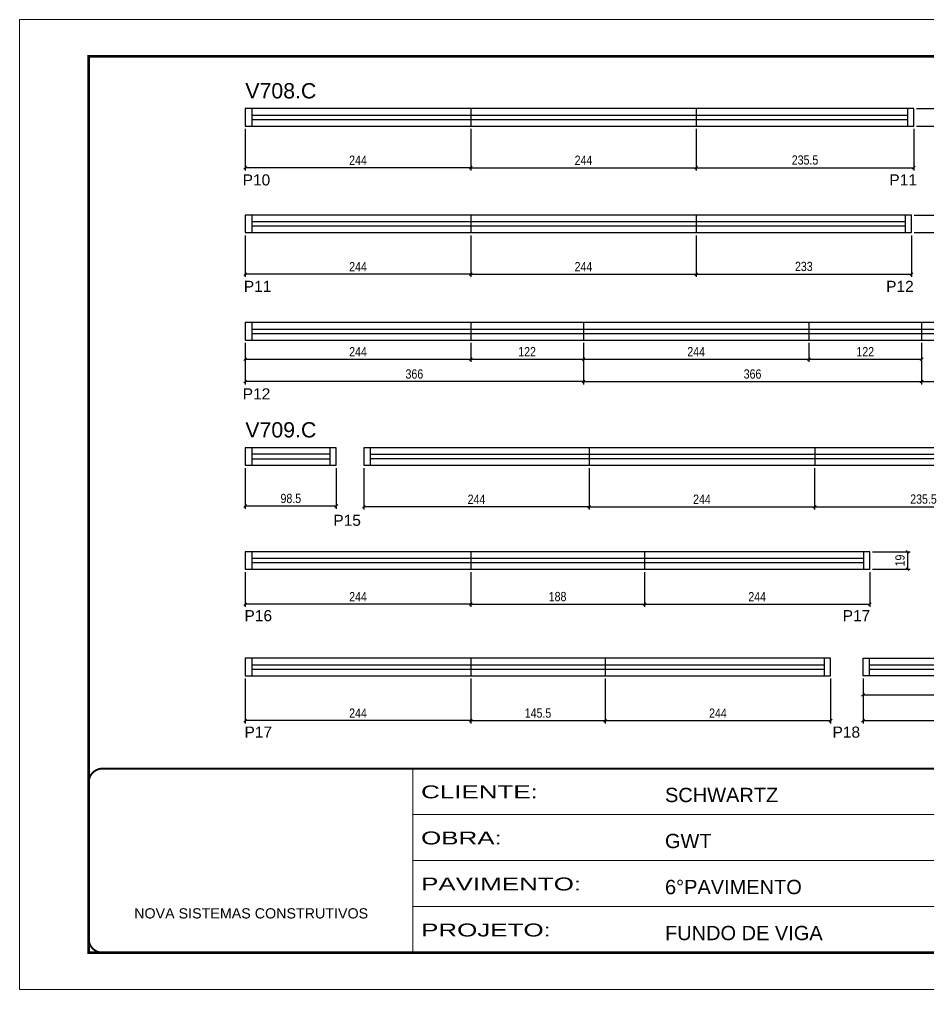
# Model space of a CAD drawing. Extents: x 3245 to 12416, y 917 to 10295.
# Drawn here: x 6429 to 7413, y 7809 to 8859 of the extents above; entities that cross this region are included whole.
import ezdxf

# ---------------------------------------------------------------- set-up
doc = ezdxf.new("R2010")
doc.units = 0
doc.linetypes.add('CONTINUO', pattern=[0])
doc.linetypes.add('DASHED', pattern=[0.75, 0.5, -0.25])
for name, color, linetype in [('5', 5, 'Continuous'), ('COTA', 241, 'Continuous'), ('NOMENCLATURA', 7, 'Continuous'), ('Painéis', 200, 'Continuous'), ('SARR_2.2x7', 40, 'Continuous')]:
    doc.layers.add(name, color=color, linetype=linetype)
doc.layers.add('Folhas', color=255, linetype='Continuous', lineweight=9)
doc.layers.add('SARRAFO DE PRESSAO', color=251, linetype='DASHED', lineweight=9)
doc.styles.add('ARIAL', font='arial.ttf')
doc.styles.add('COTA TECNICA', font='techl___.ttf', dxfattribs={"height": 10})
doc.styles.add('COTA TECNICA-50', font='techl___.ttf', dxfattribs={"height": 10})
doc.styles.get("Standard").update_dxf_attribs({"font": 'arial.ttf'})
doc.styles.add('Tecnologia', font='')
doc.styles.get('Tecnologia').set_extended_font_data('Forgotten Futurist')
doc.dimstyles.new('COTA PAINEL-50', dxfattribs={"dimtxt": 10, "dimasz": 3, "dimexe": 3, "dimexo": 3, "dimgap": 3, "dimtad": 1, "dimdec": 1, "dimzin": 12, "dimdsep": 46, "dimtxsty": 'COTA TECNICA-50', "dimblk1": 'OBLIQUE', "dimblk2": 'OBLIQUE', "dimsah": 1, "dimcen": 0.9, "dimclrd": 4, "dimclre": 4, "dimclrt": 240, "dimadec": 1, "dimazin": 3, "dimtfac": 1, "dimtdec": 1, "dimtmove": 0, "dimatfit": 3, "dimfxl": 1, "dimtolj": 1, "dimtzin": 12, "dimarcsym": 0})
doc.dimstyles.new('PAINEL', dxfattribs={"dimtxt": 10, "dimasz": 3, "dimexe": 3, "dimexo": 3, "dimgap": 3, "dimtad": 1, "dimdec": 1, "dimzin": 12, "dimdsep": 46, "dimtxsty": 'COTA TECNICA', "dimblk1": 'OBLIQUE', "dimblk2": 'OBLIQUE', "dimsah": 1, "dimcen": 0.9, "dimclrd": 4, "dimclre": 4, "dimclrt": 240, "dimadec": 1, "dimazin": 3, "dimtfac": 1, "dimtdec": 1, "dimtmove": 0, "dimatfit": 3, "dimfxl": 1, "dimtolj": 1, "dimtzin": 12, "dimarcsym": 0})

# ---------------------------------------------------------------- blocks, each defined once
blk = doc.blocks.new('9999999999')
at = {"color": 30, "linetype": 'CONTINUO'}
for p, q in [((98564.6, 34230.2), (98564.6, 34429.4)), ((98564.6, 34379.6), (99584, 34379.6)), ((98564.6, 34329.8), (99488, 34329.8)), ((98564.6, 34280), (99488, 34280))]:
    blk.add_line(p, q, dxfattribs=at)
at = {"color": 30, "linetype": 'CONTINUO', "const_width": 2}
blk.add_lwpolyline([(99584, 34230.2), (99584, 34414.4, 0.414214), (99569, 34429.4), (98229, 34429.4, 0.414214), (98214, 34414.4), (98214, 34245.2, 0.414214), (98229, 34230.2), (99584, 34230.2)], format="xyb", dxfattribs=at)
at = {"layer": 'Folhas'}
blk.add_lwpolyline([(98139, 34190.2), (99624, 34190.2), (99624, 35240.2), (98139, 35240.2)], close=True, dxfattribs=at)
at = {"layer": 'Folhas', "color": 30, "const_width": 3}
blk.add_lwpolyline([(98214, 34230.2), (99584, 34230.2), (99584, 35200.2), (98214, 35200.2)], close=True, dxfattribs=at)
at = {"color": 7, "linetype": 'Continuous', "ltscale": 5, "style": 'ARIAL'}
for s, height, p in [('SCHWARTZ', 15.48, (98837.7, 34393.1)), ('GWT', 15.48, (98837.7, 34343.3)), ('6°PAVIMENTO', 15.483, (98837.7, 34293.5)), ('NOVA SISTEMAS CONSTRUTIVOS', 11.059, (98263.2, 34267.2)), ('FUNDO DE VIGA', 15.483, (98837.7, 34243.7))]:
    blk.add_text(s, height=height, dxfattribs=at).set_placement(p)
at = {"layer": 'Folhas', "color": 7, "style": 'Tecnologia', "width": 1.5}
for s, p in [('CLIENTE:', (98573.7, 34397.2)), ('OBRA:', (98573.7, 34347.3)), ('PAVIMENTO:', (98573.7, 34297.5)), ('PROJETO:', (98573.7, 34247.7))]:
    blk.add_text(s, height=14, dxfattribs=at).set_placement(p)
blk = doc.blocks.new('_Oblique')
at = {"color": 0, "linetype": 'ByBlock', "lineweight": -2}
blk.add_line((-0.5, -0.5), (0.5, 0.5), dxfattribs=at)
blk = doc.blocks.new('*D39')
at = {"layer": 'COTA', "color": 4, "linetype": 'ByBlock', "lineweight": -2, "transparency": 16777216}
for p, q in [((6673.3, 8373.2), (6673.3, 8329.1)), ((6771.8, 8373.2), (6771.8, 8329.1)), ((6673.3, 8332.1), (6771.8, 8332.1))]:
    blk.add_line(p, q, dxfattribs=at)
at = {"layer": 'Defpoints', "color": 0, "linetype": 'ByBlock', "transparency": 16777216}
for p in [(6673.3, 8376.2), (6771.8, 8376.2), (6771.8, 8332.1)]:
    blk.add_point(p, dxfattribs=at)
at = {"layer": 'COTA', "color": 4, "linetype": 'ByBlock', "lineweight": -2, "transparency": 16777216, "xscale": 3, "yscale": 3, "zscale": 3, "rotation": 180}
blk.add_blockref('_Oblique', (6673.3, 8332.1), dxfattribs=at)
at = {"layer": 'COTA', "color": 4, "linetype": 'ByBlock', "lineweight": -2, "transparency": 16777216, "xscale": 3, "yscale": 3, "zscale": 3}
blk.add_blockref('_Oblique', (6771.8, 8332.1), dxfattribs=at)
at = {"layer": 'COTA', "color": 240, "linetype": 'ByBlock', "transparency": 16777216, "insert": (6722.6, 8340.2), "char_height": 10, "attachment_point": 5, "style": 'COTA TECNICA-50'}
blk.add_mtext('\\A1;98.5', dxfattribs=at)
blk = doc.blocks.new('*D40')
at = {"layer": 'COTA', "color": 4, "linetype": 'ByBlock', "lineweight": -2, "transparency": 16777216}
for p, q in [((6673.3, 8260.6), (6673.3, 8222.9)), ((6917.3, 8260.6), (6917.3, 8222.9)), ((6917.3, 8225.9), (6673.3, 8225.9))]:
    blk.add_line(p, q, dxfattribs=at)
at = {"layer": 'Defpoints', "color": 0, "linetype": 'ByBlock', "transparency": 16777216}
for p in [(6673.3, 8263.6), (6917.3, 8263.6), (6673.3, 8225.9)]:
    blk.add_point(p, dxfattribs=at)
at = {"layer": 'COTA', "color": 4, "linetype": 'ByBlock', "lineweight": -2, "transparency": 16777216, "xscale": 3, "yscale": 3, "zscale": 3, "rotation": 180}
blk.add_blockref('_Oblique', (6673.3, 8225.9), dxfattribs=at)
at = {"layer": 'COTA', "color": 4, "linetype": 'ByBlock', "lineweight": -2, "transparency": 16777216, "xscale": 3, "yscale": 3, "zscale": 3}
blk.add_blockref('_Oblique', (6917.3, 8225.9), dxfattribs=at)
at = {"layer": 'COTA', "color": 240, "linetype": 'ByBlock', "transparency": 16777216, "insert": (6795.3, 8233.9), "char_height": 10, "attachment_point": 5, "style": 'COTA TECNICA-50'}
blk.add_mtext('\\A1;244', dxfattribs=at)
blk = doc.blocks.new('*D41')
at = {"layer": 'COTA', "color": 4, "linetype": 'ByBlock', "lineweight": -2, "transparency": 16777216}
for p, q in [((6917.3, 8260.6), (6917.3, 8222.9)), ((7105.3, 8260.6), (7105.3, 8222.9)), ((6917.3, 8225.9), (7105.3, 8225.9))]:
    blk.add_line(p, q, dxfattribs=at)
at = {"layer": 'Defpoints', "color": 0, "linetype": 'ByBlock', "transparency": 16777216}
for p in [(6917.3, 8263.6), (7105.3, 8263.6), (7105.3, 8225.9)]:
    blk.add_point(p, dxfattribs=at)
at = {"layer": 'COTA', "color": 4, "linetype": 'ByBlock', "lineweight": -2, "transparency": 16777216, "xscale": 3, "yscale": 3, "zscale": 3, "rotation": 180}
blk.add_blockref('_Oblique', (6917.3, 8225.9), dxfattribs=at)
at = {"layer": 'COTA', "color": 4, "linetype": 'ByBlock', "lineweight": -2, "transparency": 16777216, "xscale": 3, "yscale": 3, "zscale": 3}
blk.add_blockref('_Oblique', (7105.3, 8225.9), dxfattribs=at)
at = {"layer": 'COTA', "color": 240, "linetype": 'ByBlock', "transparency": 16777216, "insert": (7011.3, 8234), "char_height": 10, "attachment_point": 5, "style": 'COTA TECNICA-50'}
blk.add_mtext('\\A1;188', dxfattribs=at)
blk = doc.blocks.new('*D42')
at = {"layer": 'COTA', "color": 4, "linetype": 'ByBlock', "lineweight": -2, "transparency": 16777216}
for p, q in [((7105.3, 8260.6), (7105.3, 8222.9)), ((7349.3, 8260.6), (7349.3, 8222.9)), ((7105.3, 8225.9), (7349.3, 8225.9))]:
    blk.add_line(p, q, dxfattribs=at)
at = {"layer": 'Defpoints', "color": 0, "linetype": 'ByBlock', "transparency": 16777216}
for p in [(7105.3, 8263.6), (7349.3, 8263.6), (7349.3, 8225.9)]:
    blk.add_point(p, dxfattribs=at)
at = {"layer": 'COTA', "color": 4, "linetype": 'ByBlock', "lineweight": -2, "transparency": 16777216, "xscale": 3, "yscale": 3, "zscale": 3, "rotation": 180}
blk.add_blockref('_Oblique', (7105.3, 8225.9), dxfattribs=at)
at = {"layer": 'COTA', "color": 4, "linetype": 'ByBlock', "lineweight": -2, "transparency": 16777216, "xscale": 3, "yscale": 3, "zscale": 3}
blk.add_blockref('_Oblique', (7349.3, 8225.9), dxfattribs=at)
at = {"layer": 'COTA', "color": 240, "linetype": 'ByBlock', "transparency": 16777216, "insert": (7227.3, 8233.9), "char_height": 10, "attachment_point": 5, "style": 'COTA TECNICA-50'}
blk.add_mtext('\\A1;244', dxfattribs=at)
blk = doc.blocks.new('*D43')
at = {"layer": 'COTA', "color": 4, "linetype": 'ByBlock', "lineweight": -2, "transparency": 16777216}
for p, q in [((7352.3, 8282.6), (7393, 8282.6)), ((7390, 8282.6), (7390, 8263.6)), ((7352.3, 8263.6), (7393, 8263.6))]:
    blk.add_line(p, q, dxfattribs=at)
at = {"layer": 'Defpoints', "color": 0, "linetype": 'ByBlock', "transparency": 16777216}
for p in [(7349.3, 8282.6), (7349.3, 8263.6), (7390, 8263.6)]:
    blk.add_point(p, dxfattribs=at)
at = {"layer": 'COTA', "color": 4, "linetype": 'ByBlock', "lineweight": -2, "transparency": 16777216, "xscale": 3, "yscale": 3, "zscale": 3}
for p, rotation in [((7390, 8282.6), 90), ((7390, 8263.6), 270)]:
    blk.add_blockref('_Oblique', p, dxfattribs=dict(at, rotation=rotation))
at = {"layer": 'COTA', "color": 240, "linetype": 'ByBlock', "transparency": 16777216, "insert": (7381.9, 8273.1), "char_height": 10, "attachment_point": 5, "rotation": 90, "style": 'COTA TECNICA-50'}
blk.add_mtext('\\A1;19', dxfattribs=at)
blk = doc.blocks.new('*D44')
at = {"layer": 'COTA', "color": 4, "linetype": 'ByBlock', "lineweight": -2, "transparency": 16777216}
for p, q in [((6673.3, 8145.3), (6673.3, 8096.8)), ((6917.3, 8145.3), (6917.3, 8096.8)), ((6917.3, 8099.8), (6673.3, 8099.8))]:
    blk.add_line(p, q, dxfattribs=at)
at = {"layer": 'Defpoints', "color": 0, "linetype": 'ByBlock', "transparency": 16777216}
for p in [(6673.3, 8148.3), (6917.3, 8148.3), (6673.3, 8099.8)]:
    blk.add_point(p, dxfattribs=at)
at = {"layer": 'COTA', "color": 4, "linetype": 'ByBlock', "lineweight": -2, "transparency": 16777216, "xscale": 3, "yscale": 3, "zscale": 3, "rotation": 180}
blk.add_blockref('_Oblique', (6673.3, 8099.8), dxfattribs=at)
at = {"layer": 'COTA', "color": 4, "linetype": 'ByBlock', "lineweight": -2, "transparency": 16777216, "xscale": 3, "yscale": 3, "zscale": 3}
blk.add_blockref('_Oblique', (6917.3, 8099.8), dxfattribs=at)
at = {"layer": 'COTA', "color": 240, "linetype": 'ByBlock', "transparency": 16777216, "insert": (6795.3, 8107.9), "char_height": 10, "attachment_point": 5, "style": 'COTA TECNICA-50'}
blk.add_mtext('\\A1;244', dxfattribs=at)
blk = doc.blocks.new('*D45')
at = {"layer": 'COTA', "color": 4, "linetype": 'ByBlock', "lineweight": -2, "transparency": 16777216}
for p, q in [((6917.3, 8145.3), (6917.3, 8096.8)), ((7062.8, 8145.3), (7062.8, 8096.8)), ((6917.3, 8099.8), (7062.8, 8099.8))]:
    blk.add_line(p, q, dxfattribs=at)
at = {"layer": 'Defpoints', "color": 0, "linetype": 'ByBlock', "transparency": 16777216}
for p in [(6917.3, 8148.3), (7062.8, 8148.3), (7062.8, 8099.8)]:
    blk.add_point(p, dxfattribs=at)
at = {"layer": 'COTA', "color": 4, "linetype": 'ByBlock', "lineweight": -2, "transparency": 16777216, "xscale": 3, "yscale": 3, "zscale": 3, "rotation": 180}
blk.add_blockref('_Oblique', (6917.3, 8099.8), dxfattribs=at)
at = {"layer": 'COTA', "color": 4, "linetype": 'ByBlock', "lineweight": -2, "transparency": 16777216, "xscale": 3, "yscale": 3, "zscale": 3}
blk.add_blockref('_Oblique', (7062.8, 8099.8), dxfattribs=at)
at = {"layer": 'COTA', "color": 240, "linetype": 'ByBlock', "transparency": 16777216, "insert": (6990.1, 8107.9), "char_height": 10, "attachment_point": 5, "style": 'COTA TECNICA-50'}
blk.add_mtext('\\A1;145.5', dxfattribs=at)
blk = doc.blocks.new('*D46')
at = {"layer": 'COTA', "color": 4, "linetype": 'ByBlock', "lineweight": -2, "transparency": 16777216}
for p, q in [((7062.8, 8145.3), (7062.8, 8096.8)), ((7306.8, 8145.3), (7306.8, 8096.8)), ((7062.8, 8099.8), (7306.8, 8099.8))]:
    blk.add_line(p, q, dxfattribs=at)
at = {"layer": 'Defpoints', "color": 0, "linetype": 'ByBlock', "transparency": 16777216}
for p in [(7062.8, 8148.3), (7306.8, 8148.3), (7306.8, 8099.8)]:
    blk.add_point(p, dxfattribs=at)
at = {"layer": 'COTA', "color": 4, "linetype": 'ByBlock', "lineweight": -2, "transparency": 16777216, "xscale": 3, "yscale": 3, "zscale": 3, "rotation": 180}
blk.add_blockref('_Oblique', (7062.8, 8099.8), dxfattribs=at)
at = {"layer": 'COTA', "color": 4, "linetype": 'ByBlock', "lineweight": -2, "transparency": 16777216, "xscale": 3, "yscale": 3, "zscale": 3}
blk.add_blockref('_Oblique', (7306.8, 8099.8), dxfattribs=at)
at = {"layer": 'COTA', "color": 240, "linetype": 'ByBlock', "transparency": 16777216, "insert": (7184.8, 8107.9), "char_height": 10, "attachment_point": 5, "style": 'COTA TECNICA-50'}
blk.add_mtext('\\A1;244', dxfattribs=at)
blk = doc.blocks.new('*D47')
at = {"layer": 'COTA', "color": 4, "linetype": 'ByBlock', "lineweight": -2, "transparency": 16777216}
for p, q in [((7341.9, 8145.3), (7341.9, 8096.8)), ((7647.9, 8145.3), (7647.9, 8096.8)), ((7341.9, 8099.8), (7647.9, 8099.8))]:
    blk.add_line(p, q, dxfattribs=at)
at = {"layer": 'Defpoints', "color": 0, "linetype": 'ByBlock', "transparency": 16777216}
for p in [(7341.9, 8148.3), (7647.9, 8148.3), (7647.9, 8099.8)]:
    blk.add_point(p, dxfattribs=at)
at = {"layer": 'COTA', "color": 4, "linetype": 'ByBlock', "lineweight": -2, "transparency": 16777216, "xscale": 3, "yscale": 3, "zscale": 3, "rotation": 180}
blk.add_blockref('_Oblique', (7341.9, 8099.8), dxfattribs=at)
at = {"layer": 'COTA', "color": 4, "linetype": 'ByBlock', "lineweight": -2, "transparency": 16777216, "xscale": 3, "yscale": 3, "zscale": 3}
blk.add_blockref('_Oblique', (7647.9, 8099.8), dxfattribs=at)
at = {"layer": 'COTA', "color": 240, "linetype": 'ByBlock', "transparency": 16777216, "insert": (7494.9, 8108), "char_height": 10, "attachment_point": 5, "style": 'COTA TECNICA-50'}
blk.add_mtext('\\A1;306', dxfattribs=at)
blk = doc.blocks.new('*D72')
at = {"layer": 'COTA', "color": 4, "linetype": 'ByBlock', "lineweight": -2, "transparency": 16777216}
for p, q in [((6673.3, 8740.1), (6673.3, 8695.2)), ((6917.3, 8740.1), (6917.3, 8695.2)), ((6917.3, 8698.2), (6673.3, 8698.2))]:
    blk.add_line(p, q, dxfattribs=at)
at = {"layer": 'Defpoints', "color": 0, "linetype": 'ByBlock', "transparency": 16777216}
for p in [(6673.3, 8743.1), (6917.3, 8743.1), (6673.3, 8698.2)]:
    blk.add_point(p, dxfattribs=at)
at = {"layer": 'COTA', "color": 4, "linetype": 'ByBlock', "lineweight": -2, "transparency": 16777216, "xscale": 3, "yscale": 3, "zscale": 3, "rotation": 180}
blk.add_blockref('_Oblique', (6673.3, 8698.2), dxfattribs=at)
at = {"layer": 'COTA', "color": 4, "linetype": 'ByBlock', "lineweight": -2, "transparency": 16777216, "xscale": 3, "yscale": 3, "zscale": 3}
blk.add_blockref('_Oblique', (6917.3, 8698.2), dxfattribs=at)
at = {"layer": 'COTA', "color": 240, "linetype": 'ByBlock', "transparency": 16777216, "insert": (6795.3, 8706.3), "char_height": 10, "attachment_point": 5, "style": 'COTA TECNICA-50'}
blk.add_mtext('\\A1;244', dxfattribs=at)
blk = doc.blocks.new('*D73')
at = {"layer": 'COTA', "color": 4, "linetype": 'ByBlock', "lineweight": -2, "transparency": 16777216}
for p, q in [((6917.3, 8740.1), (6917.3, 8695.2)), ((7161.3, 8740.1), (7161.3, 8695.2)), ((6917.3, 8698.2), (7161.3, 8698.2))]:
    blk.add_line(p, q, dxfattribs=at)
at = {"layer": 'Defpoints', "color": 0, "linetype": 'ByBlock', "transparency": 16777216}
for p in [(6917.3, 8743.1), (7161.3, 8743.1), (7161.3, 8698.2)]:
    blk.add_point(p, dxfattribs=at)
at = {"layer": 'COTA', "color": 4, "linetype": 'ByBlock', "lineweight": -2, "transparency": 16777216, "xscale": 3, "yscale": 3, "zscale": 3, "rotation": 180}
blk.add_blockref('_Oblique', (6917.3, 8698.2), dxfattribs=at)
at = {"layer": 'COTA', "color": 4, "linetype": 'ByBlock', "lineweight": -2, "transparency": 16777216, "xscale": 3, "yscale": 3, "zscale": 3}
blk.add_blockref('_Oblique', (7161.3, 8698.2), dxfattribs=at)
at = {"layer": 'COTA', "color": 240, "linetype": 'ByBlock', "transparency": 16777216, "insert": (7039.3, 8706.3), "char_height": 10, "attachment_point": 5, "style": 'COTA TECNICA-50'}
blk.add_mtext('\\A1;244', dxfattribs=at)
blk = doc.blocks.new('*D74')
at = {"layer": 'COTA', "color": 4, "linetype": 'ByBlock', "lineweight": -2, "transparency": 16777216}
for p, q in [((7161.3, 8740.1), (7161.3, 8695.2)), ((7396.8, 8740.1), (7396.8, 8695.2)), ((7161.3, 8698.2), (7396.8, 8698.2))]:
    blk.add_line(p, q, dxfattribs=at)
at = {"layer": 'Defpoints', "color": 0, "linetype": 'ByBlock', "transparency": 16777216}
for p in [(7161.3, 8743.1), (7396.8, 8743.1), (7396.8, 8698.2)]:
    blk.add_point(p, dxfattribs=at)
at = {"layer": 'COTA', "color": 4, "linetype": 'ByBlock', "lineweight": -2, "transparency": 16777216, "xscale": 3, "yscale": 3, "zscale": 3, "rotation": 180}
blk.add_blockref('_Oblique', (7161.3, 8698.2), dxfattribs=at)
at = {"layer": 'COTA', "color": 4, "linetype": 'ByBlock', "lineweight": -2, "transparency": 16777216, "xscale": 3, "yscale": 3, "zscale": 3}
blk.add_blockref('_Oblique', (7396.8, 8698.2), dxfattribs=at)
at = {"layer": 'COTA', "color": 240, "linetype": 'ByBlock', "transparency": 16777216, "insert": (7279.1, 8706.5), "char_height": 10, "attachment_point": 5, "style": 'COTA TECNICA-50'}
blk.add_mtext('\\A1;235.5', dxfattribs=at)
blk = doc.blocks.new('*D75')
at = {"layer": 'COTA', "color": 4, "linetype": 'ByBlock', "lineweight": -2, "transparency": 16777216}
for p, q in [((7399.8, 8762.1), (7443, 8762.1)), ((7440, 8762.1), (7440, 8743.1)), ((7399.8, 8743.1), (7443, 8743.1))]:
    blk.add_line(p, q, dxfattribs=at)
at = {"layer": 'Defpoints', "color": 0, "linetype": 'ByBlock', "transparency": 16777216}
for p in [(7396.8, 8762.1), (7396.8, 8743.1), (7440, 8743.1)]:
    blk.add_point(p, dxfattribs=at)
at = {"layer": 'COTA', "color": 4, "linetype": 'ByBlock', "lineweight": -2, "transparency": 16777216, "xscale": 3, "yscale": 3, "zscale": 3}
for p, rotation in [((7440, 8762.1), 90), ((7440, 8743.1), 270)]:
    blk.add_blockref('_Oblique', p, dxfattribs=dict(at, rotation=rotation))
at = {"layer": 'COTA', "color": 240, "linetype": 'ByBlock', "transparency": 16777216, "insert": (7431.9, 8752.6), "char_height": 10, "attachment_point": 5, "rotation": 90, "style": 'COTA TECNICA-50'}
blk.add_mtext('\\A1;19', dxfattribs=at)
blk = doc.blocks.new('*D76')
at = {"layer": 'COTA', "color": 4, "linetype": 'ByBlock', "lineweight": -2, "transparency": 16777216}
for p, q in [((6673.3, 8624.9), (6673.3, 8580)), ((6917.3, 8624.9), (6917.3, 8580)), ((6917.3, 8583), (6673.3, 8583))]:
    blk.add_line(p, q, dxfattribs=at)
at = {"layer": 'Defpoints', "color": 0, "linetype": 'ByBlock', "transparency": 16777216}
for p in [(6673.3, 8627.9), (6917.3, 8627.9), (6673.3, 8583)]:
    blk.add_point(p, dxfattribs=at)
at = {"layer": 'COTA', "color": 4, "linetype": 'ByBlock', "lineweight": -2, "transparency": 16777216, "xscale": 3, "yscale": 3, "zscale": 3, "rotation": 180}
blk.add_blockref('_Oblique', (6673.3, 8583), dxfattribs=at)
at = {"layer": 'COTA', "color": 4, "linetype": 'ByBlock', "lineweight": -2, "transparency": 16777216, "xscale": 3, "yscale": 3, "zscale": 3}
blk.add_blockref('_Oblique', (6917.3, 8583), dxfattribs=at)
at = {"layer": 'COTA', "color": 240, "linetype": 'ByBlock', "transparency": 16777216, "insert": (6795.3, 8591.1), "char_height": 10, "attachment_point": 5, "style": 'COTA TECNICA-50'}
blk.add_mtext('\\A1;244', dxfattribs=at)
blk = doc.blocks.new('*D79')
at = {"layer": 'COTA', "color": 4, "linetype": 'ByBlock', "lineweight": -2, "transparency": 16777216}
for p, q in [((6917.3, 8624.9), (6917.3, 8580)), ((7161.3, 8624.9), (7161.3, 8580)), ((6917.3, 8583), (7161.3, 8583))]:
    blk.add_line(p, q, dxfattribs=at)
at = {"layer": 'Defpoints', "color": 0, "linetype": 'ByBlock', "transparency": 16777216}
for p in [(6917.3, 8627.9), (7161.3, 8627.9), (7161.3, 8583)]:
    blk.add_point(p, dxfattribs=at)
at = {"layer": 'COTA', "color": 4, "linetype": 'ByBlock', "lineweight": -2, "transparency": 16777216, "xscale": 3, "yscale": 3, "zscale": 3, "rotation": 180}
blk.add_blockref('_Oblique', (6917.3, 8583), dxfattribs=at)
at = {"layer": 'COTA', "color": 4, "linetype": 'ByBlock', "lineweight": -2, "transparency": 16777216, "xscale": 3, "yscale": 3, "zscale": 3}
blk.add_blockref('_Oblique', (7161.3, 8583), dxfattribs=at)
at = {"layer": 'COTA', "color": 240, "linetype": 'ByBlock', "transparency": 16777216, "insert": (7039.3, 8591.1), "char_height": 10, "attachment_point": 5, "style": 'COTA TECNICA-50'}
blk.add_mtext('\\A1;244', dxfattribs=at)
blk = doc.blocks.new('*D77')
at = {"layer": 'COTA', "color": 4, "linetype": 'ByBlock', "lineweight": -2, "transparency": 16777216}
for p, q in [((7161.3, 8624.9), (7161.3, 8580)), ((7394.3, 8624.9), (7394.3, 8580)), ((7161.3, 8583), (7394.3, 8583))]:
    blk.add_line(p, q, dxfattribs=at)
at = {"layer": 'Defpoints', "color": 0, "linetype": 'ByBlock', "transparency": 16777216}
for p in [(7161.3, 8627.9), (7394.3, 8627.9), (7394.3, 8583)]:
    blk.add_point(p, dxfattribs=at)
at = {"layer": 'COTA', "color": 4, "linetype": 'ByBlock', "lineweight": -2, "transparency": 16777216, "xscale": 3, "yscale": 3, "zscale": 3, "rotation": 180}
blk.add_blockref('_Oblique', (7161.3, 8583), dxfattribs=at)
at = {"layer": 'COTA', "color": 4, "linetype": 'ByBlock', "lineweight": -2, "transparency": 16777216, "xscale": 3, "yscale": 3, "zscale": 3}
blk.add_blockref('_Oblique', (7394.3, 8583), dxfattribs=at)
at = {"layer": 'COTA', "color": 240, "linetype": 'ByBlock', "transparency": 16777216, "insert": (7277.8, 8591.3), "char_height": 10, "attachment_point": 5, "style": 'COTA TECNICA-50'}
blk.add_mtext('\\A1;233', dxfattribs=at)
blk = doc.blocks.new('*D78')
at = {"layer": 'COTA', "color": 4, "linetype": 'ByBlock', "lineweight": -2, "transparency": 16777216}
for p, q in [((7397.3, 8646.9), (7440.5, 8646.9)), ((7437.5, 8646.9), (7437.5, 8627.9)), ((7397.3, 8627.9), (7440.5, 8627.9))]:
    blk.add_line(p, q, dxfattribs=at)
at = {"layer": 'Defpoints', "color": 0, "linetype": 'ByBlock', "transparency": 16777216}
for p in [(7394.3, 8646.9), (7394.3, 8627.9), (7437.5, 8627.9)]:
    blk.add_point(p, dxfattribs=at)
at = {"layer": 'COTA', "color": 4, "linetype": 'ByBlock', "lineweight": -2, "transparency": 16777216, "xscale": 3, "yscale": 3, "zscale": 3}
for p, rotation in [((7437.5, 8646.9), 90), ((7437.5, 8627.9), 270)]:
    blk.add_blockref('_Oblique', p, dxfattribs=dict(at, rotation=rotation))
at = {"layer": 'COTA', "color": 240, "linetype": 'ByBlock', "transparency": 16777216, "insert": (7429.4, 8637.4), "char_height": 10, "attachment_point": 5, "rotation": 90, "style": 'COTA TECNICA-50'}
blk.add_mtext('\\A1;19', dxfattribs=at)
blk = doc.blocks.new('*D80')
at = {"layer": 'COTA', "color": 4, "linetype": 'ByBlock', "lineweight": -2, "transparency": 16777216}
for p, q in [((6673.3, 8508.6), (6673.3, 8463.7)), ((7039.3, 8508.6), (7039.3, 8463.7)), ((7039.3, 8466.7), (6673.3, 8466.7))]:
    blk.add_line(p, q, dxfattribs=at)
at = {"layer": 'Defpoints', "color": 0, "linetype": 'ByBlock', "transparency": 16777216}
for p in [(6673.3, 8511.6), (7039.3, 8511.6), (6673.3, 8466.7)]:
    blk.add_point(p, dxfattribs=at)
at = {"layer": 'COTA', "color": 4, "linetype": 'ByBlock', "lineweight": -2, "transparency": 16777216, "xscale": 3, "yscale": 3, "zscale": 3, "rotation": 180}
blk.add_blockref('_Oblique', (6673.3, 8466.7), dxfattribs=at)
at = {"layer": 'COTA', "color": 4, "linetype": 'ByBlock', "lineweight": -2, "transparency": 16777216, "xscale": 3, "yscale": 3, "zscale": 3}
blk.add_blockref('_Oblique', (7039.3, 8466.7), dxfattribs=at)
at = {"layer": 'COTA', "color": 240, "linetype": 'ByBlock', "transparency": 16777216, "insert": (6856.3, 8474.9), "char_height": 10, "attachment_point": 5, "style": 'COTA TECNICA-50'}
blk.add_mtext('\\A1;366', dxfattribs=at)
blk = doc.blocks.new('*D81')
at = {"layer": 'COTA', "color": 4, "linetype": 'ByBlock', "lineweight": -2, "transparency": 16777216}
for p, q in [((7039.3, 8508.6), (7039.3, 8463.7)), ((7405.3, 8508.6), (7405.3, 8463.7)), ((7039.3, 8466.7), (7405.3, 8466.7))]:
    blk.add_line(p, q, dxfattribs=at)
at = {"layer": 'Defpoints', "color": 0, "linetype": 'ByBlock', "transparency": 16777216}
for p in [(7039.3, 8511.6), (7405.3, 8511.6), (7405.3, 8466.7)]:
    blk.add_point(p, dxfattribs=at)
at = {"layer": 'COTA', "color": 4, "linetype": 'ByBlock', "lineweight": -2, "transparency": 16777216, "xscale": 3, "yscale": 3, "zscale": 3, "rotation": 180}
blk.add_blockref('_Oblique', (7039.3, 8466.7), dxfattribs=at)
at = {"layer": 'COTA', "color": 4, "linetype": 'ByBlock', "lineweight": -2, "transparency": 16777216, "xscale": 3, "yscale": 3, "zscale": 3}
blk.add_blockref('_Oblique', (7405.3, 8466.7), dxfattribs=at)
at = {"layer": 'COTA', "color": 240, "linetype": 'ByBlock', "transparency": 16777216, "insert": (7222.3, 8474.9), "char_height": 10, "attachment_point": 5, "style": 'COTA TECNICA-50'}
blk.add_mtext('\\A1;366', dxfattribs=at)
blk = doc.blocks.new('*D82')
at = {"layer": 'COTA', "color": 4, "linetype": 'ByBlock', "lineweight": -2, "transparency": 16777216}
for p, q in [((7405.3, 8508.6), (7405.3, 8463.7)), ((7594.3, 8508.6), (7594.3, 8463.7)), ((7405.3, 8466.7), (7594.3, 8466.7))]:
    blk.add_line(p, q, dxfattribs=at)
at = {"layer": 'Defpoints', "color": 0, "linetype": 'ByBlock', "transparency": 16777216}
for p in [(7405.3, 8511.6), (7594.3, 8511.6), (7594.3, 8466.7)]:
    blk.add_point(p, dxfattribs=at)
at = {"layer": 'COTA', "color": 4, "linetype": 'ByBlock', "lineweight": -2, "transparency": 16777216, "xscale": 3, "yscale": 3, "zscale": 3, "rotation": 180}
blk.add_blockref('_Oblique', (7405.3, 8466.7), dxfattribs=at)
at = {"layer": 'COTA', "color": 4, "linetype": 'ByBlock', "lineweight": -2, "transparency": 16777216, "xscale": 3, "yscale": 3, "zscale": 3}
blk.add_blockref('_Oblique', (7594.3, 8466.7), dxfattribs=at)
at = {"layer": 'COTA', "color": 240, "linetype": 'ByBlock', "transparency": 16777216, "insert": (7499.8, 8474.8), "char_height": 10, "attachment_point": 5, "style": 'COTA TECNICA-50'}
blk.add_mtext('\\A1;189', dxfattribs=at)
blk = doc.blocks.new('*D84')
at = {"layer": 'COTA', "color": 4, "lineweight": -2, "transparency": 16777216}
for p, q in [((6673.3, 8508.6), (6673.3, 8488)), ((6917.3, 8508.6), (6917.3, 8488)), ((6673.3, 8491), (6917.3, 8491))]:
    blk.add_line(p, q, dxfattribs=at)
at = {"layer": 'Defpoints', "color": 0, "transparency": 16777216}
for p in [(6673.3, 8511.6), (6917.3, 8511.6), (6917.3, 8491)]:
    blk.add_point(p, dxfattribs=at)
at = {"layer": 'COTA', "color": 4, "lineweight": -2, "transparency": 16777216, "xscale": 3, "yscale": 3, "zscale": 3, "rotation": 180}
blk.add_blockref('_Oblique', (6673.3, 8491), dxfattribs=at)
at = {"layer": 'COTA', "color": 4, "lineweight": -2, "transparency": 16777216, "xscale": 3, "yscale": 3, "zscale": 3}
blk.add_blockref('_Oblique', (6917.3, 8491), dxfattribs=at)
at = {"layer": 'COTA', "color": 240, "transparency": 16777216, "insert": (6795.3, 8499.1), "char_height": 10, "attachment_point": 5, "style": 'COTA TECNICA'}
blk.add_mtext('\\A1;244', dxfattribs=at)
blk = doc.blocks.new('*D85')
at = {"layer": 'COTA', "color": 4, "lineweight": -2, "transparency": 16777216}
for p, q in [((6917.3, 8508.6), (6917.3, 8488)), ((7039.3, 8508.6), (7039.3, 8488)), ((6917.3, 8491), (7039.3, 8491))]:
    blk.add_line(p, q, dxfattribs=at)
at = {"layer": 'Defpoints', "color": 0, "transparency": 16777216}
for p in [(6917.3, 8511.6), (7039.3, 8511.6), (7039.3, 8491)]:
    blk.add_point(p, dxfattribs=at)
at = {"layer": 'COTA', "color": 4, "lineweight": -2, "transparency": 16777216, "xscale": 3, "yscale": 3, "zscale": 3, "rotation": 180}
blk.add_blockref('_Oblique', (6917.3, 8491), dxfattribs=at)
at = {"layer": 'COTA', "color": 4, "lineweight": -2, "transparency": 16777216, "xscale": 3, "yscale": 3, "zscale": 3}
blk.add_blockref('_Oblique', (7039.3, 8491), dxfattribs=at)
at = {"layer": 'COTA', "color": 240, "transparency": 16777216, "insert": (6978.3, 8499.1), "char_height": 10, "attachment_point": 5, "style": 'COTA TECNICA'}
blk.add_mtext('\\A1;122', dxfattribs=at)
blk = doc.blocks.new('*D86')
at = {"layer": 'COTA', "color": 4, "lineweight": -2, "transparency": 16777216}
for p, q in [((7039.3, 8508.6), (7039.3, 8488)), ((7283.3, 8508.6), (7283.3, 8488)), ((7039.3, 8491), (7283.3, 8491))]:
    blk.add_line(p, q, dxfattribs=at)
at = {"layer": 'Defpoints', "color": 0, "transparency": 16777216}
for p in [(7039.3, 8511.6), (7283.3, 8511.6), (7283.3, 8491)]:
    blk.add_point(p, dxfattribs=at)
at = {"layer": 'COTA', "color": 4, "lineweight": -2, "transparency": 16777216, "xscale": 3, "yscale": 3, "zscale": 3, "rotation": 180}
blk.add_blockref('_Oblique', (7039.3, 8491), dxfattribs=at)
at = {"layer": 'COTA', "color": 4, "lineweight": -2, "transparency": 16777216, "xscale": 3, "yscale": 3, "zscale": 3}
blk.add_blockref('_Oblique', (7283.3, 8491), dxfattribs=at)
at = {"layer": 'COTA', "color": 240, "transparency": 16777216, "insert": (7161.3, 8499.1), "char_height": 10, "attachment_point": 5, "style": 'COTA TECNICA'}
blk.add_mtext('\\A1;244', dxfattribs=at)
blk = doc.blocks.new('*D87')
at = {"layer": 'COTA', "color": 4, "lineweight": -2, "transparency": 16777216}
for p, q in [((7283.3, 8508.6), (7283.3, 8488)), ((7405.3, 8508.6), (7405.3, 8488)), ((7283.3, 8491), (7405.3, 8491))]:
    blk.add_line(p, q, dxfattribs=at)
at = {"layer": 'Defpoints', "color": 0, "transparency": 16777216}
for p in [(7283.3, 8511.6), (7405.3, 8511.6), (7405.3, 8491)]:
    blk.add_point(p, dxfattribs=at)
at = {"layer": 'COTA', "color": 4, "lineweight": -2, "transparency": 16777216, "xscale": 3, "yscale": 3, "zscale": 3, "rotation": 180}
blk.add_blockref('_Oblique', (7283.3, 8491), dxfattribs=at)
at = {"layer": 'COTA', "color": 4, "lineweight": -2, "transparency": 16777216, "xscale": 3, "yscale": 3, "zscale": 3}
blk.add_blockref('_Oblique', (7405.3, 8491), dxfattribs=at)
at = {"layer": 'COTA', "color": 240, "transparency": 16777216, "insert": (7344.3, 8499.1), "char_height": 10, "attachment_point": 5, "style": 'COTA TECNICA'}
blk.add_mtext('\\A1;122', dxfattribs=at)
blk = doc.blocks.new('*D88')
at = {"layer": 'COTA', "color": 4, "linetype": 'ByBlock', "lineweight": -2, "transparency": 16777216}
for p, q in [((6801.5, 8373.2), (6801.5, 8328.3)), ((7045.5, 8373.2), (7045.5, 8328.3)), ((7045.5, 8331.3), (6801.5, 8331.3))]:
    blk.add_line(p, q, dxfattribs=at)
at = {"layer": 'Defpoints', "color": 0, "linetype": 'ByBlock', "transparency": 16777216}
for p in [(6801.5, 8376.2), (7045.5, 8376.2), (6801.5, 8331.3)]:
    blk.add_point(p, dxfattribs=at)
at = {"layer": 'COTA', "color": 4, "linetype": 'ByBlock', "lineweight": -2, "transparency": 16777216, "xscale": 3, "yscale": 3, "zscale": 3, "rotation": 180}
blk.add_blockref('_Oblique', (6801.5, 8331.3), dxfattribs=at)
at = {"layer": 'COTA', "color": 4, "linetype": 'ByBlock', "lineweight": -2, "transparency": 16777216, "xscale": 3, "yscale": 3, "zscale": 3}
blk.add_blockref('_Oblique', (7045.5, 8331.3), dxfattribs=at)
at = {"layer": 'COTA', "color": 240, "linetype": 'ByBlock', "transparency": 16777216, "insert": (6923.5, 8339.4), "char_height": 10, "attachment_point": 5, "style": 'COTA TECNICA-50'}
blk.add_mtext('\\A1;244', dxfattribs=at)
blk = doc.blocks.new('*D91')
at = {"layer": 'COTA', "color": 4, "linetype": 'ByBlock', "lineweight": -2, "transparency": 16777216}
for p, q in [((7045.5, 8373.2), (7045.5, 8328.3)), ((7289.5, 8373.2), (7289.5, 8328.3)), ((7045.5, 8331.3), (7289.5, 8331.3))]:
    blk.add_line(p, q, dxfattribs=at)
at = {"layer": 'Defpoints', "color": 0, "linetype": 'ByBlock', "transparency": 16777216}
for p in [(7045.5, 8376.2), (7289.5, 8376.2), (7289.5, 8331.3)]:
    blk.add_point(p, dxfattribs=at)
at = {"layer": 'COTA', "color": 4, "linetype": 'ByBlock', "lineweight": -2, "transparency": 16777216, "xscale": 3, "yscale": 3, "zscale": 3, "rotation": 180}
blk.add_blockref('_Oblique', (7045.5, 8331.3), dxfattribs=at)
at = {"layer": 'COTA', "color": 4, "linetype": 'ByBlock', "lineweight": -2, "transparency": 16777216, "xscale": 3, "yscale": 3, "zscale": 3}
blk.add_blockref('_Oblique', (7289.5, 8331.3), dxfattribs=at)
at = {"layer": 'COTA', "color": 240, "linetype": 'ByBlock', "transparency": 16777216, "insert": (7167.5, 8339.4), "char_height": 10, "attachment_point": 5, "style": 'COTA TECNICA-50'}
blk.add_mtext('\\A1;244', dxfattribs=at)
blk = doc.blocks.new('*D89')
at = {"layer": 'COTA', "color": 4, "linetype": 'ByBlock', "lineweight": -2, "transparency": 16777216}
for p, q in [((7289.5, 8373.2), (7289.5, 8328.3)), ((7525, 8373.2), (7525, 8328.3)), ((7289.5, 8331.3), (7525, 8331.3))]:
    blk.add_line(p, q, dxfattribs=at)
at = {"layer": 'Defpoints', "color": 0, "linetype": 'ByBlock', "transparency": 16777216}
for p in [(7289.5, 8376.2), (7525, 8376.2), (7525, 8331.3)]:
    blk.add_point(p, dxfattribs=at)
at = {"layer": 'COTA', "color": 4, "linetype": 'ByBlock', "lineweight": -2, "transparency": 16777216, "xscale": 3, "yscale": 3, "zscale": 3, "rotation": 180}
blk.add_blockref('_Oblique', (7289.5, 8331.3), dxfattribs=at)
at = {"layer": 'COTA', "color": 4, "linetype": 'ByBlock', "lineweight": -2, "transparency": 16777216, "xscale": 3, "yscale": 3, "zscale": 3}
blk.add_blockref('_Oblique', (7525, 8331.3), dxfattribs=at)
at = {"layer": 'COTA', "color": 240, "linetype": 'ByBlock', "transparency": 16777216, "insert": (7407.3, 8339.5), "char_height": 10, "attachment_point": 5, "style": 'COTA TECNICA-50'}
blk.add_mtext('\\A1;235.5', dxfattribs=at)
blk = doc.blocks.new('*D348')
at = {"layer": 'COTA', "color": 4, "lineweight": -2, "transparency": 16777216}
for p, q in [((7341.9, 8145.3), (7341.9, 8124.6)), ((7585.9, 8145.3), (7585.9, 8124.6)), ((7341.9, 8127.6), (7585.9, 8127.6))]:
    blk.add_line(p, q, dxfattribs=at)
at = {"layer": 'Defpoints', "color": 0, "transparency": 16777216}
for p in [(7341.9, 8148.3), (7585.9, 8148.3), (7585.9, 8127.6)]:
    blk.add_point(p, dxfattribs=at)
at = {"layer": 'COTA', "color": 4, "lineweight": -2, "transparency": 16777216, "xscale": 3, "yscale": 3, "zscale": 3, "rotation": 180}
blk.add_blockref('_Oblique', (7341.9, 8127.6), dxfattribs=at)
at = {"layer": 'COTA', "color": 4, "lineweight": -2, "transparency": 16777216, "xscale": 3, "yscale": 3, "zscale": 3}
blk.add_blockref('_Oblique', (7585.9, 8127.6), dxfattribs=at)
at = {"layer": 'COTA', "color": 240, "transparency": 16777216, "insert": (7463.9, 8135.6), "char_height": 10, "attachment_point": 5, "style": 'COTA TECNICA'}
blk.add_mtext('\\A1;244', dxfattribs=at)

msp = doc.modelspace()

# ---------------------------------------------------------------- linework, layer by layer
at = {"layer": 'Painéis', "linetype": 'Continuous'}
for p, q in [((7396.84, 8762.13), (6673.34, 8762.13)), ((6673.34, 8762.13), (6673.34, 8743.13)), ((6917.34, 8762.13), (6917.34, 8743.13)), ((7161.34, 8762.13), (7161.34, 8743.13)), ((7396.84, 8743.13), (7396.84, 8762.13)), ((6673.34, 8743.13), (7396.84, 8743.13)), ((7394.34, 8646.92), (6673.34, 8646.92)), ((6673.34, 8646.92), (6673.34, 8627.92)), ((6917.34, 8646.92), (6917.34, 8627.92)), ((7161.34, 8646.92), (7161.34, 8627.92)), ((7394.34, 8627.92), (7394.34, 8646.92)), ((6673.34, 8627.92), (7394.34, 8627.92)), ((7594.34, 8530.55), (6673.34, 8530.55)), ((6673.34, 8530.55), (6673.34, 8511.55)), ((6917.34, 8530.55), (6917.34, 8511.55)), ((7039.34, 8530.55), (7039.34, 8511.55)), ((7283.34, 8530.55), (7283.34, 8511.55)), ((7405.34, 8530.55), (7405.34, 8511.55)), ((6673.34, 8511.55), (7594.34, 8511.55)), ((7525.05, 8395.2), (6801.55, 8395.2)), ((6801.55, 8395.2), (6801.55, 8376.2)), ((7045.55, 8395.2), (7045.55, 8376.2)), ((7289.55, 8395.2), (7289.55, 8376.2)), ((6801.55, 8376.2), (7525.05, 8376.2)), ((6917.34, 8282.58), (6917.34, 8263.58)), ((7105.34, 8282.58), (7105.34, 8263.58)), ((6917.34, 8167.3), (6917.34, 8148.3)), ((7062.84, 8167.3), (7062.84, 8148.3))]:
    msp.add_line(p, q, dxfattribs=at)
for points in [[(6771.84, 8395.2), (6673.34, 8395.2), (6673.35, 8376.2), (6771.84, 8376.2)], [(7349.34, 8282.58), (6673.34, 8282.58), (6673.34, 8263.58), (7349.34, 8263.58)], [(7306.84, 8167.3), (6673.34, 8167.3), (6673.34, 8148.3), (7306.84, 8148.3)], [(7647.91, 8148.3), (7341.92, 8148.3), (7341.91, 8167.3), (7647.91, 8167.3)]]:
    msp.add_lwpolyline(points, close=True, dxfattribs=at)
at = {"layer": 'SARR_2.2x7', "linetype": 'Continuous'}
for p, q in [((6680.34, 8762.13), (6680.34, 8743.13)), ((7389.84, 8762.13), (7389.84, 8743.13)), ((6680.34, 8755.13), (6917.34, 8755.13)), ((6917.34, 8750.13), (6680.34, 8750.13)), ((6917.34, 8755.13), (7161.34, 8755.13)), ((7161.34, 8750.13), (6917.34, 8750.13)), ((7161.34, 8755.13), (7389.84, 8755.13)), ((7389.84, 8750.13), (7161.34, 8750.13)), ((6680.34, 8646.92), (6680.34, 8627.92)), ((7387.34, 8646.92), (7387.34, 8627.92)), ((6680.34, 8639.92), (6917.34, 8639.92)), ((6917.34, 8634.92), (6680.34, 8634.92)), ((6917.34, 8639.92), (7161.34, 8639.92)), ((7161.34, 8634.92), (6917.34, 8634.92)), ((7161.34, 8639.92), (7387.34, 8639.92)), ((7387.34, 8634.92), (7161.34, 8634.92)), ((6680.34, 8530.55), (6680.34, 8511.55)), ((6680.34, 8523.55), (7039.34, 8523.55)), ((7039.34, 8518.55), (6680.34, 8518.55)), ((7039.34, 8523.55), (7405.34, 8523.55)), ((7405.34, 8518.55), (7039.34, 8518.55)), ((7405.34, 8523.55), (7587.34, 8523.55)), ((7587.34, 8518.55), (7405.34, 8518.55)), ((6680.45, 8395.2), (6680.47, 8376.2)), ((6764.84, 8395.2), (6764.84, 8376.2)), ((6808.55, 8395.2), (6808.55, 8376.2)), ((6764.84, 8388.2), (6680.46, 8388.2)), ((6680.46, 8383.2), (6764.84, 8383.2)), ((6808.55, 8388.2), (7045.55, 8388.2)), ((7045.55, 8383.2), (6808.55, 8383.2)), ((7045.55, 8388.2), (7289.55, 8388.2)), ((7289.55, 8383.2), (7045.55, 8383.2)), ((7289.55, 8388.2), (7518.05, 8388.2)), ((7518.05, 8383.2), (7289.55, 8383.2)), ((6680.34, 8282.58), (6680.34, 8263.58)), ((6680.34, 8275.58), (6917.34, 8275.58)), ((6917.34, 8275.58), (7105.34, 8275.58)), ((7105.34, 8275.58), (7342.34, 8275.58)), ((7342.34, 8282.58), (7342.34, 8263.58)), ((6917.34, 8270.58), (6680.34, 8270.58)), ((7105.34, 8270.58), (6917.34, 8270.58)), ((7342.34, 8270.58), (7105.34, 8270.58)), ((6680.34, 8167.3), (6680.34, 8148.3)), ((6680.34, 8160.3), (6917.34, 8160.3)), ((6917.34, 8160.3), (7062.84, 8160.3)), ((7062.84, 8160.3), (7299.84, 8160.3)), ((7299.84, 8167.3), (7299.84, 8148.3)), ((7348.93, 8148.3), (7348.91, 8167.3)), ((7348.92, 8160.3), (7640.91, 8160.3)), ((6917.34, 8155.3), (6680.34, 8155.3)), ((7062.84, 8155.3), (6917.34, 8155.3)), ((7299.84, 8155.3), (7062.84, 8155.3)), ((7640.91, 8155.3), (7348.92, 8155.3))]:
    msp.add_line(p, q, dxfattribs=at)

# ---------------------------------------------------------------- block references
at = {"layer": 'SARRAFO DE PRESSAO', "color": 6, "linetype": 'ByBlock'}
msp.add_blockref('9999999999', (-91710.13, -26381.5), dxfattribs=at)

# ---------------------------------------------------------------- texts
at = {"layer": '5', "linetype": 'Continuous'}
for s, rotation, p in [('P10', 359.99996, (6670.47, 8679.01)), ('P11', 359.99996, (7370.4, 8679.01)), ('P11', 0.00004, (6671.74, 8563.8)), ('P12', 0.00004, (7366.89, 8563.8)), ('P12', 359.99996, (6670.55, 8447.43)), ('P15', 0.00004, (6768.61, 8310.62)), ('P16', 0.00004, (6672.44, 8207.42)), ('P17', 0.00004, (7319.86, 8207.42)), ('P17', 359.99996, (6672.46, 8081.37)), ('P18', 359.99996, (7308.87, 8081.37))]:
    msp.add_text(s, height=12, rotation=rotation, dxfattribs=at).set_placement(p)
at = {"layer": 'NOMENCLATURA', "linetype": 'Continuous'}
for s, p in [('V708.C', (6673.34, 8773.2)), ('V709.C', (6673.34, 8406.27))]:
    msp.add_text(s, height=16.5, dxfattribs=at).set_placement(p)

# ---------------------------------------------------------------- dimensions: what is measured, and where the dimension line sits
at = {"layer": 'COTA', "linetype": 'ByBlock'}
for base, p1, p2, angle, picture, middle in [((7439.99, 8743.13), (7396.84, 8762.13), (7396.84, 8743.13), 90, '*D75', (7431.91, 8752.63)), ((6673.34, 8698.25), (6917.34, 8743.13), (6673.34, 8743.13), 180, '*D72', (6795.34, 8706.32)), ((7437.49, 8627.92), (7394.34, 8646.92), (7394.34, 8627.92), 90, '*D78', (7429.41, 8637.42)), ((6673.34, 8583.04), (6917.34, 8627.92), (6673.34, 8627.92), 180, '*D76', (6795.34, 8591.12)), ((6673.34, 8466.67), (7039.34, 8511.55), (6673.34, 8511.55), 180, '*D80', (6856.34, 8474.89)), ((6801.55, 8331.32), (7045.55, 8376.2), (6801.55, 8376.2), 180, '*D88', (6923.55, 8339.39)), ((7390, 8263.58), (7349.34, 8282.58), (7349.34, 8263.58), 90, '*D43', (7381.91, 8273.08)), ((6673.34, 8225.86), (6917.34, 8263.58), (6673.34, 8263.58), 180, '*D40', (6795.34, 8233.93)), ((6673.34, 8099.81), (6917.34, 8148.3), (6673.34, 8148.3), 180, '*D44', (6795.34, 8107.88))]:
    dim = msp.add_linear_dim(base=base, p1=p1, p2=p2, angle=angle, dimstyle='COTA PAINEL-50', override={"dimarcsym": 1}, dxfattribs=at)
    dim.commit()
    dim.dimension.update_dxf_attribs({"geometry": picture, "text_midpoint": middle})
for base, p1, p2, override, picture, middle in [((7161.34, 8698.25), (6917.34, 8743.13), (7161.34, 8743.13), {"dimarcsym": 1}, '*D73', (7039.34, 8706.32)), ((7396.84, 8698.25), (7161.34, 8743.13), (7396.84, 8743.13), {"dimarcsym": 1}, '*D74', (7279.09, 8706.47)), ((7161.34, 8583.04), (6917.34, 8627.92), (7161.34, 8627.92), {"dimarcsym": 1}, '*D79', (7039.34, 8591.12)), ((7394.34, 8583.04), (7161.34, 8627.92), (7394.34, 8627.92), {"dimarcsym": 1}, '*D77', (7277.84, 8591.26)), ((7405.34, 8466.67), (7039.34, 8511.55), (7405.34, 8511.55), {"dimarcsym": 1}, '*D81', (7222.34, 8474.89)), ((7594.34, 8466.67), (7405.34, 8511.55), (7594.34, 8511.55), {"dimarcsym": 1}, '*D82', (7499.84, 8474.78)), ((6771.84, 8332.06), (6673.34, 8376.2), (6771.84, 8376.2), {"dimarcsym": 1}, '*D39', (6722.59, 8340.2)), ((7289.55, 8331.32), (7045.55, 8376.2), (7289.55, 8376.2), {"dimarcsym": 1}, '*D91', (7167.55, 8339.39)), ((7525.05, 8331.32), (7289.55, 8376.2), (7525.05, 8376.2), {"dimarcsym": 1}, '*D89', (7407.3, 8339.54)), ((7105.34, 8225.86), (6917.34, 8263.58), (7105.34, 8263.58), {"dimarcsym": 1}, '*D41', (7011.34, 8233.96)), ((7349.34, 8225.86), (7105.34, 8263.58), (7349.34, 8263.58), {"dimtmove": 1, "dimarcsym": 1}, '*D42', (7227.34, 8233.93)), ((7062.84, 8099.81), (6917.34, 8148.3), (7062.84, 8148.3), {"dimarcsym": 1}, '*D45', (6990.09, 8107.92)), ((7306.84, 8099.81), (7062.84, 8148.3), (7306.84, 8148.3), {"dimtmove": 1, "dimarcsym": 1}, '*D46', (7184.84, 8107.88)), ((7647.91, 8099.81), (7341.92, 8148.3), (7647.91, 8148.3), {"dimarcsym": 1}, '*D47', (7494.91, 8108.03))]:
    dim = msp.add_linear_dim(base=base, p1=p1, p2=p2, dimstyle='COTA PAINEL-50', override=override, dxfattribs=at)
    dim.commit()
    dim.dimension.update_dxf_attribs({"geometry": picture, "text_midpoint": middle})
at = {"layer": 'COTA'}
for base, p1, p2, picture, middle in [((6917.34, 8491.05), (6673.34, 8511.55), (6917.34, 8511.55), '*D84', (6795.34, 8499.12)), ((7585.93, 8127.55), (7341.92, 8148.3), (7585.93, 8148.3), '*D348', (7463.93, 8135.62))]:
    dim = msp.add_linear_dim(base=base, p1=p1, p2=p2, dimstyle='PAINEL', dxfattribs=at)
    dim.commit()
    dim.dimension.update_dxf_attribs({"geometry": picture, "text_midpoint": middle})
for base, p1, p2, picture, middle in [((7039.34, 8491.05), (6917.34, 8511.55), (7039.34, 8511.55), '*D85', (6978.34, 8499.11)), ((7283.34, 8491.05), (7039.34, 8511.55), (7283.34, 8511.55), '*D86', (7161.34, 8499.12)), ((7405.34, 8491.05), (7283.34, 8511.55), (7405.34, 8511.55), '*D87', (7344.34, 8499.11))]:
    dim = msp.add_linear_dim(base=base, p1=p1, p2=p2, dimstyle='PAINEL', override={"dimtmove": 1}, dxfattribs=at)
    dim.commit()
    dim.dimension.update_dxf_attribs({"geometry": picture, "text_midpoint": middle})

doc.saveas('drawing.dxf')
